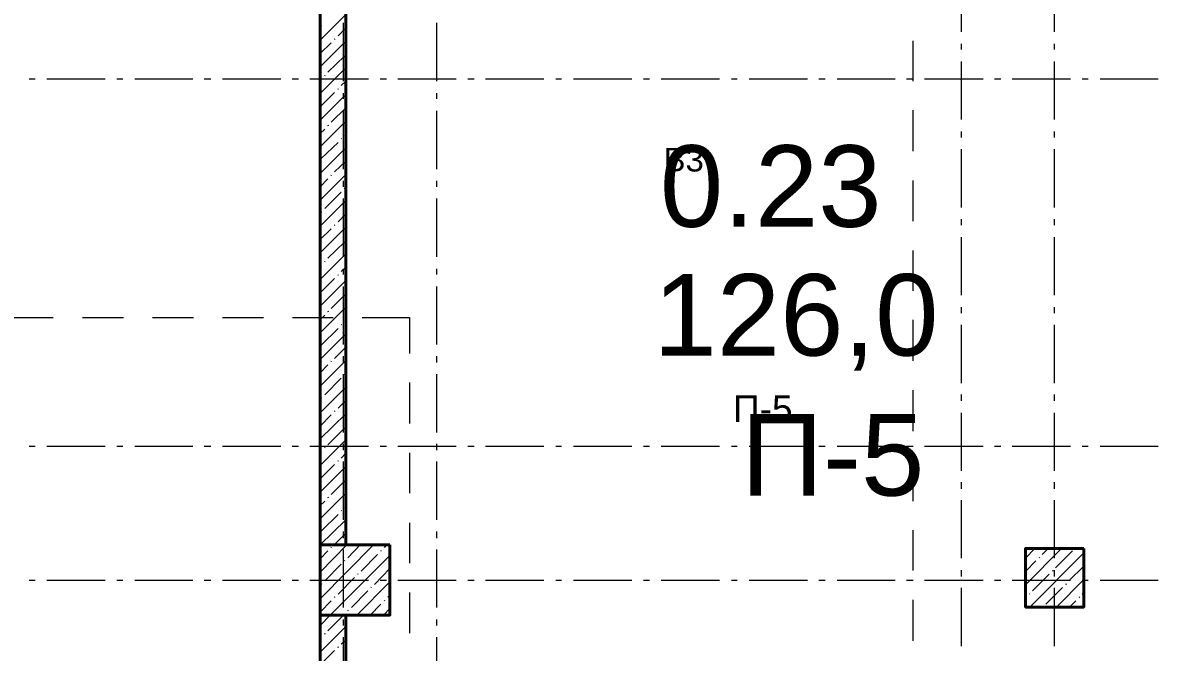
# Model space of a CAD drawing. Header units: millimetres. Extents: x -213547 to 415037, y -3642 to 106956.
# Drawn here: x -167266 to -157519, y 21639 to 27045 of the extents above; entities that cross this region are included whole.
import ezdxf

# ---------------------------------------------------------------- set-up
doc = ezdxf.new("R2010")
doc.units = ezdxf.units.MM
doc.layers.add('PDF _Текст', color=7, linetype='Continuous')
doc.styles.get("Standard").update_dxf_attribs({"font": 'arial.ttf'})

msp = doc.modelspace()

# ---------------------------------------------------------------- linework, layer by layer
at = {"lineweight": 40}
for points in [[(-164491.5, 22560.7), (-164491.5, 27962.1), (-164711.8, 27962.1), (-164711.8, 22560.7)], [(-164114.5, 22560.7), (-164711.8, 22560.7), (-164711.8, 21959.2), (-164114.5, 21959.2)], [(-158158.2, 22531.1), (-158658.1, 22531.1), (-158658.1, 22026.9), (-158158.2, 22026.9)]]:
    msp.add_lwpolyline(points, close=True, dxfattribs=at)
at = {"lineweight": 9}
for points in [[(-159208.8, 26966.5), (-159208.8, 27466.4)], [(-158408.2, 26966.5), (-158408.2, 27466.4)], [(-164711.8, 26894.5), (-164491.5, 27114.8)], [(-164703.4, 27017.4), (-164699.1, 27021.6)], [(-164512.7, 26542.9), (-164512.7, 27042.8)], [(-163712.1, 26542.9), (-163712.1, 27042.8)], [(-164589, 26903), (-164584.7, 26907.2)], [(-164559.3, 26932.6), (-164491.5, 27000.4)], [(-164711.8, 26665.7), (-164491.5, 26886)], [(-164711.8, 26780.1), (-164618.6, 26873.3)], [(-159624, 26542.9), (-159624, 26890.3)], [(-159208.8, 26814), (-159208.8, 26864.9)], [(-158408.2, 26814), (-158408.2, 26864.9)], [(-164648.3, 26619.1), (-164504.3, 26758.9)], [(-159208.8, 26212.5), (-159208.8, 26712.3)], [(-158408.2, 26212.5), (-158408.2, 26712.3)], [(-164711.8, 26437), (-164491.5, 26657.3)], [(-167211.3, 26564.1), (-167160.4, 26564.1)], [(-167058.8, 26564.1), (-166558.9, 26564.1)], [(-166457.2, 26564.1), (-166406.4, 26564.1)], [(-166304.7, 26564.1), (-165804.8, 26564.1)], [(-165707.4, 26564.1), (-165652.3, 26564.1)], [(-165550.6, 26564.1), (-165050.7, 26564.1)], [(-164953.3, 26564.1), (-164898.2, 26564.1)], [(-164800.8, 26564.1), (-164296.7, 26564.1)], [(-164711.8, 26551.4), (-164703.4, 26559.8)], [(-164673.7, 26589.5), (-164669.5, 26593.7)], [(-164533.9, 26504.8), (-164491.5, 26542.9)], [(-164199.2, 26564.1), (-164144.2, 26564.1)], [(-164046.7, 26564.1), (-163546.8, 26564.1)], [(-163445.2, 26564.1), (-163390.1, 26564.1)], [(-163292.7, 26564.1), (-162792.8, 26564.1)], [(-162691.1, 26564.1), (-162640.3, 26564.1)], [(-162538.6, 26564.1), (-162038.7, 26564.1)], [(-161937, 26564.1), (-161886.2, 26564.1)], [(-161784.5, 26564.1), (-161284.6, 26564.1)], [(-161183, 26564.1), (-161132.1, 26564.1)], [(-161030.5, 26564.1), (-160530.6, 26564.1)], [(-160433.1, 26564.1), (-160378.1, 26564.1)], [(-160276.4, 26564.1), (-159776.5, 26564.1)], [(-159679.1, 26564.1), (-159624, 26564.1)], [(-159526.5, 26564.1), (-159022.4, 26564.1)], [(-158925, 26564.1), (-158869.9, 26564.1)], [(-158772.5, 26564.1), (-158272.6, 26564.1)], [(-158170.9, 26564.1), (-158120.1, 26564.1)], [(-158018.4, 26564.1), (-157518.5, 26564.1)], [(-164711.8, 26322.6), (-164589, 26445.5)], [(-164711.8, 26208.2), (-164491.5, 26428.5)], [(-164559.3, 26475.1), (-164555.1, 26479.3)], [(-164512.7, 26390.4), (-164512.7, 26441.2)], [(-163712.1, 26390.4), (-163712.1, 26441.2)], [(-164618.6, 26191.3), (-164491.5, 26314.1)], [(-164512.7, 25788.8), (-164512.7, 26288.7)], [(-163712.1, 25788.8), (-163712.1, 26288.7)], [(-159624, 25941.3), (-159624, 26292.9)], [(-164711.8, 25979.5), (-164491.5, 26199.7)], [(-164711.8, 26093.8), (-164673.7, 26132)], [(-164648.3, 26161.6), (-164639.8, 26165.9)], [(-164533.9, 26047.2), (-164529.7, 26051.5)], [(-164504.3, 26076.9), (-164491.5, 26085.4)], [(-159208.8, 26059.9), (-159208.8, 26110.8)], [(-158408.2, 26059.9), (-158408.2, 26110.8)], [(-164711.8, 25750.7), (-164491.5, 25971)], [(-164703.4, 25877.8), (-164559.3, 26017.6)], [(-159208.8, 25458.4), (-159208.8, 25958.3)], [(-158408.2, 25458.4), (-158408.2, 25958.3)], [(-164589, 25763.4), (-164491.5, 25856.6)], [(-164711.8, 25521.9), (-164491.5, 25742.2)], [(-164618.6, 25733.7), (-164614.4, 25738)], [(-164711.8, 25636.3), (-164648.3, 25704.1)], [(-164512.7, 25636.3), (-164512.7, 25687.1)], [(-163712.1, 25636.3), (-163712.1, 25687.1)], [(-159624, 25339.8), (-159624, 25691.4)], [(-164673.7, 25449.9), (-164533.9, 25589.7)], [(-164504.3, 25619.4), (-164500, 25623.6)], [(-164711.8, 25297.4), (-164491.5, 25517.7)], [(-164512.7, 25034.8), (-164512.7, 25534.6)], [(-163712.1, 25034.8), (-163712.1, 25534.6)], [(-164703.4, 25420.3), (-164699.1, 25424.5)], [(-164559.3, 25335.5), (-164491.5, 25403.3)], [(-159208.8, 25305.9), (-159208.8, 25356.7)], [(-158408.2, 25305.9), (-158408.2, 25356.7)], [(-164711.8, 25068.6), (-164491.5, 25288.9)], [(-164711.8, 25183), (-164618.6, 25276.2)], [(-164589, 25305.9), (-164584.7, 25310.1)], [(-164648.3, 25022), (-164504.3, 25161.8)], [(-159208.8, 24704.3), (-159208.8, 25204.2)], [(-158408.2, 24704.3), (-158408.2, 25204.2)], [(-164711.8, 24839.9), (-164491.5, 25060.2)], [(-159624, 24742.4), (-159624, 25089.8)], [(-164711.8, 24954.3), (-164703.4, 24962.7)], [(-164673.7, 24992.4), (-164669.5, 24996.6)], [(-164559.3, 24878), (-164555.1, 24882.2)], [(-164533.9, 24907.7), (-164491.5, 24945.8)], [(-164512.7, 24882.2), (-164512.7, 24933.1)], [(-163712.1, 24882.2), (-163712.1, 24933.1)], [(-164711.8, 24725.5), (-164589, 24848.4)], [(-164711.8, 24611.1), (-164491.5, 24831.4)], [(-164512.7, 24280.7), (-164512.7, 24780.6)], [(-163712.1, 24280.7), (-163712.1, 24780.6)], [(-164618.6, 24589.9), (-164491.5, 24717)], [(-164711.8, 24382.4), (-164491.5, 24602.6)], [(-164648.3, 24564.5), (-164639.8, 24568.8)], [(-159208.8, 24551.8), (-159208.8, 24602.6)], [(-158408.2, 24551.8), (-158408.2, 24602.6)], [(-167351.1, 24513.7), (-167003.7, 24513.7)], [(-166753.8, 24513.7), (-166402.1, 24513.7)], [(-166152.2, 24513.7), (-165800.6, 24513.7)], [(-165550.6, 24513.7), (-165199, 24513.7)], [(-164949.1, 24513.7), (-164601.7, 24513.7)], [(-164711.8, 24496.7), (-164673.7, 24534.9)], [(-164504.3, 24479.8), (-164491.5, 24488.3)], [(-164351.7, 24513.7), (-163945.1, 24513.7), (-163945.1, 24204.4)], [(-159624, 24140.9), (-159624, 24492.5)], [(-164711.8, 24153.6), (-164491.5, 24373.9)], [(-164703.4, 24276.4), (-164559.3, 24420.5)], [(-164533.9, 24450.1), (-164529.7, 24454.4)], [(-159208.8, 23950.2), (-159208.8, 24450.1)], [(-158408.2, 23950.2), (-158408.2, 24450.1)], [(-164589, 24162.1), (-164491.5, 24259.5)], [(-164512.7, 24128.2), (-164512.7, 24183.2)], [(-163712.1, 24128.2), (-163712.1, 24183.2)], [(-164711.8, 23924.8), (-164491.5, 24145.1)], [(-164711.8, 24039.2), (-164648.3, 24107)], [(-164618.6, 24136.6), (-164614.4, 24140.9)], [(-164673.7, 23848.6), (-164533.9, 23992.6)], [(-164512.7, 23526.6), (-164512.7, 24026.5)], [(-164504.3, 24022.3), (-164500, 24026.5)], [(-163712.1, 23526.6), (-163712.1, 24026.5)], [(-164711.8, 23696.1), (-164491.5, 23916.4)], [(-163945.1, 23954.5), (-163945.1, 23602.9)], [(-159624, 23539.3), (-159624, 23890.9)], [(-164703.4, 23823.2), (-164699.1, 23827.4)], [(-164559.3, 23734.2), (-164491.5, 23802)], [(-159208.8, 23797.7), (-159208.8, 23852.8)], [(-158408.2, 23797.7), (-158408.2, 23852.8)], [(-164711.8, 23471.5), (-164491.5, 23687.6)], [(-164589, 23708.8), (-164584.7, 23713)], [(-159208.8, 23196.2), (-159208.8, 23696.1)], [(-158408.2, 23196.2), (-158408.2, 23696.1)], [(-164711.8, 23581.7), (-164618.6, 23679.1)], [(-164648.3, 23420.7), (-164504.3, 23564.7)], [(-167211.3, 23408), (-167160.4, 23408)], [(-167058.8, 23408), (-166558.9, 23408)], [(-166457.2, 23408), (-166406.4, 23408)], [(-166304.7, 23408), (-165804.8, 23408)], [(-165707.4, 23408), (-165652.3, 23408)], [(-165550.6, 23408), (-165050.7, 23408)], [(-164953.3, 23408), (-164898.2, 23408)], [(-164800.8, 23408), (-164296.7, 23408)], [(-164711.8, 23242.8), (-164491.5, 23463.1)], [(-164673.7, 23395.3), (-164669.5, 23399.5)], [(-164512.7, 23374.1), (-164512.7, 23429.2)], [(-164199.2, 23408), (-164144.2, 23408)], [(-164046.7, 23408), (-163546.8, 23408)], [(-163712.1, 23374.1), (-163712.1, 23429.2)], [(-163445.2, 23408), (-163390.1, 23408)], [(-163292.7, 23408), (-162792.8, 23408)], [(-162691.1, 23408), (-162640.3, 23408)], [(-162538.6, 23408), (-162038.7, 23408)], [(-161937, 23408), (-161886.2, 23408)], [(-161784.5, 23408), (-161284.6, 23408)], [(-161183, 23408), (-161132.1, 23408)], [(-161030.5, 23408), (-160530.6, 23408)], [(-160433.1, 23408), (-160378.1, 23408)], [(-160276.4, 23408), (-159776.5, 23408)], [(-159679.1, 23408), (-159624, 23408)], [(-159526.5, 23408), (-159022.4, 23408)], [(-158925, 23408), (-158869.9, 23408)], [(-158772.5, 23408), (-158272.6, 23408)], [(-158170.9, 23408), (-158120.1, 23408)], [(-158018.4, 23408), (-157518.5, 23408)], [(-164711.8, 23357.2), (-164703.4, 23365.6)], [(-164533.9, 23306.3), (-164491.5, 23348.7)], [(-163945.1, 23352.9), (-163945.1, 23005.5)], [(-164711.8, 23128.4), (-164589, 23251.3)], [(-164711.8, 23014), (-164491.5, 23234.3)], [(-164559.3, 23280.9), (-164555.1, 23285.1)], [(-164512.7, 22776.8), (-164512.7, 23276.7)], [(-163712.1, 22776.8), (-163712.1, 23276.7)], [(-159624, 22937.8), (-159624, 23289.4)], [(-164618.6, 22992.8), (-164491.5, 23119.9)], [(-164711.8, 22785.3), (-164491.5, 23005.5)], [(-159208.8, 23043.7), (-159208.8, 23098.7)], [(-158408.2, 23043.7), (-158408.2, 23098.7)], [(-164711.8, 22899.6), (-164673.7, 22937.8)], [(-164648.3, 22967.4), (-164639.8, 22971.7)], [(-159208.8, 22446.3), (-159208.8, 22946.2)], [(-158408.2, 22446.3), (-158408.2, 22946.2)], [(-164703.4, 22679.3), (-164559.3, 22823.4)], [(-164533.9, 22853), (-164529.7, 22857.3)], [(-164504.3, 22878.5), (-164491.5, 22891.2)], [(-164711.8, 22556.5), (-164711.8, 22560.7), (-164491.5, 22776.8)], [(-163945.1, 22751.4), (-163945.1, 22404)], [(-164589, 22565), (-164491.5, 22662.4)], [(-164512.7, 22620), (-164512.7, 22675.1)], [(-163712.1, 22620), (-163712.1, 22675.1)], [(-159624, 22340.4), (-159624, 22687.8)], [(-164711.8, 22327.7), (-164483.1, 22560.7)], [(-164711.8, 22099), (-164254.3, 22560.7)], [(-164618.6, 22539.5), (-164614.4, 22543.8)], [(-164512.7, 22022.7), (-164512.7, 22522.6)], [(-164474.6, 22450.6), (-164368.7, 22560.7)], [(-164161.1, 22539.5), (-164139.9, 22560.7)], [(-163712.1, 22022.7), (-163712.1, 22522.6)], [(-158658.1, 22446.3), (-158577.6, 22531.1)], [(-158658.1, 22217.6), (-158348.8, 22531.1)], [(-158514.1, 22480.2), (-158463.2, 22531.1)], [(-164711.8, 22442.1), (-164648.3, 22509.9)], [(-164711.8, 21870.2), (-164627.1, 21959.2), (-164114.5, 22471.8)], [(-164504.3, 22425.2), (-164500, 22429.4)], [(-164360.2, 22336.2), (-164220.4, 22480.2)], [(-164190.8, 22509.9), (-164186.5, 22514.1)], [(-158658.1, 22332), (-158569.1, 22425.2)], [(-158620, 22026.9), (-158158.2, 22492.9)], [(-158539.5, 22450.6), (-158535.2, 22454.8)], [(-158399.7, 22365.9), (-158255.6, 22509.9)], [(-164673.7, 22251.5), (-164533.9, 22395.5)], [(-164245.8, 22221.8), (-164114.5, 22357.4)], [(-159208.8, 22289.6), (-159208.8, 22344.7)], [(-158425.1, 22336.2), (-158420.9, 22344.7)], [(-158408.2, 22289.6), (-158408.2, 22344.7)], [(-158285.3, 22251.5), (-158158.2, 22378.6)], [(-167211.3, 22259.9), (-167160.4, 22259.9)], [(-167058.8, 22259.9), (-166558.9, 22259.9)], [(-166457.2, 22259.9), (-166406.4, 22259.9)], [(-166304.7, 22259.9), (-165804.8, 22259.9)], [(-165707.4, 22259.9), (-165652.3, 22259.9)], [(-165550.6, 22259.9), (-165050.7, 22259.9)], [(-164953.3, 22259.9), (-164898.2, 22259.9)], [(-164800.8, 22259.9), (-164296.7, 22259.9)], [(-164703.4, 22221.8), (-164699.1, 22230.3)], [(-164559.3, 22137.1), (-164419.5, 22281.1)], [(-164398.3, 21959.2), (-164114.5, 22243)], [(-164389.9, 22310.8), (-164385.6, 22315)], [(-164199.2, 22259.9), (-164144.2, 22259.9)], [(-164046.7, 22259.9), (-163546.8, 22259.9)], [(-163445.2, 22259.9), (-163390.1, 22259.9)], [(-163292.7, 22259.9), (-162792.8, 22259.9)], [(-162691.1, 22259.9), (-162640.3, 22259.9)], [(-162538.6, 22259.9), (-162038.7, 22259.9)], [(-161937, 22259.9), (-161886.2, 22259.9)], [(-161784.5, 22259.9), (-161284.6, 22259.9)], [(-161183, 22259.9), (-161132.1, 22259.9)], [(-161030.5, 22259.9), (-160530.6, 22259.9)], [(-160433.1, 22259.9), (-160378.1, 22259.9)], [(-160276.4, 22259.9), (-159776.5, 22259.9)], [(-159679.1, 22259.9), (-159624, 22259.9)], [(-159526.5, 22259.9), (-159022.4, 22259.9)], [(-158925, 22259.9), (-158869.9, 22259.9)], [(-158772.5, 22259.9), (-158272.6, 22259.9)], [(-158598.8, 22166.7), (-158454.8, 22310.8)], [(-158391.2, 22026.9), (-158158.2, 22264.2)], [(-158310.7, 22221.8), (-158306.5, 22230.3)], [(-158170.9, 22259.9), (-158120.1, 22259.9)], [(-158018.4, 22259.9), (-157518.5, 22259.9)], [(-164444.9, 22022.7), (-164305.1, 22166.7)], [(-164275.5, 22196.4), (-164271.3, 22200.6)], [(-164131.5, 22111.7), (-164114.5, 22128.6)], [(-163945.1, 22154), (-163945.1, 21802.4)], [(-159208.8, 21692.3), (-159208.8, 22192.2)], [(-158624.2, 22137.1), (-158620, 22141.3)], [(-158484.4, 22052.4), (-158340.4, 22196.4)], [(-158408.2, 21692.3), (-158408.2, 22192.2)], [(-158170.9, 22137.1), (-158158.2, 22149.8)], [(-164711.8, 21984.6), (-164618.6, 22082)], [(-164589, 22111.7), (-164584.7, 22115.9)], [(-164284, 21959.2), (-164190.8, 22052.4)], [(-164161.1, 22082), (-164156.9, 22086.3)], [(-159624, 21738.9), (-159624, 22090.5)], [(-158658.1, 22107.4), (-158653.9, 22111.7)], [(-158281.1, 22026.9), (-158226, 22082)], [(-158196.3, 22111.7), (-158192.1, 22115.9)], [(-158166.7, 22026.9), (-158158.2, 22035.4)], [(-164648.3, 21823.6), (-164512.7, 21959.2), (-164504.3, 21967.6)], [(-164474.6, 21997.3), (-164470.4, 22001.5)], [(-164169.6, 21959.2), (-164114.5, 22014.2)], [(-164711.8, 21641.4), (-164491.5, 21861.7)], [(-164512.7, 21870.2), (-164512.7, 21921)], [(-163712.1, 21870.2), (-163712.1, 21921)], [(-164711.8, 21755.8), (-164703.4, 21768.5)], [(-164673.7, 21793.9), (-164669.5, 21802.4)], [(-164533.9, 21709.2), (-164491.5, 21747.4)], [(-164512.7, 21268.6), (-164512.7, 21768.5)], [(-163712.1, 21268.6), (-163712.1, 21768.5)], [(-164711.8, 21531.3), (-164589, 21654.2)], [(-164559.3, 21679.6), (-164555.1, 21688)]]:
    msp.add_lwpolyline(points, dxfattribs=at)
at = {"lineweight": 40}
msp.add_lwpolyline([(-166414.8, 15685.1), (-166414.8, 15816.5), (-166414.8, 19315.7), (-164711.8, 19315.7), (-164491.5, 19315.7), (-164491.5, 20239.2), (-164491.5, 20459.5), (-164491.5, 21959.2), (-164711.8, 21959.2), (-164711.8, 20459.5), (-168113.6, 20459.5), (-168113.6, 26831), (-168333.9, 26831), (-168333.9, 20239.2), (-168333.9, 16456.2), (-168333.9, 15604.7)], dxfattribs=at)

# ---------------------------------------------------------------- texts
at = {"char_height": 700, "attachment_point": 4}
for s, insert in [('0.23', (-161796.8, 25637.4)), ('126,0', (-161851.8, 24471.7)), ('П-5', (-161098.7, 23329.5))]:
    msp.add_mtext(s, dxfattribs=dict(at, insert=insert))
at = {"layer": 'PDF _Текст', "color": 1, "insert": (-161765.6, 25867.1), "char_height": 202.52, "attachment_point": 4}
msp.add_mtext('В3', dxfattribs=at)
at = {"layer": 'PDF _Текст', "insert": (-161169.1, 23729.4), "char_height": 227.67, "attachment_point": 4}
msp.add_mtext('П-5', dxfattribs=at)

doc.saveas('drawing.dxf')
